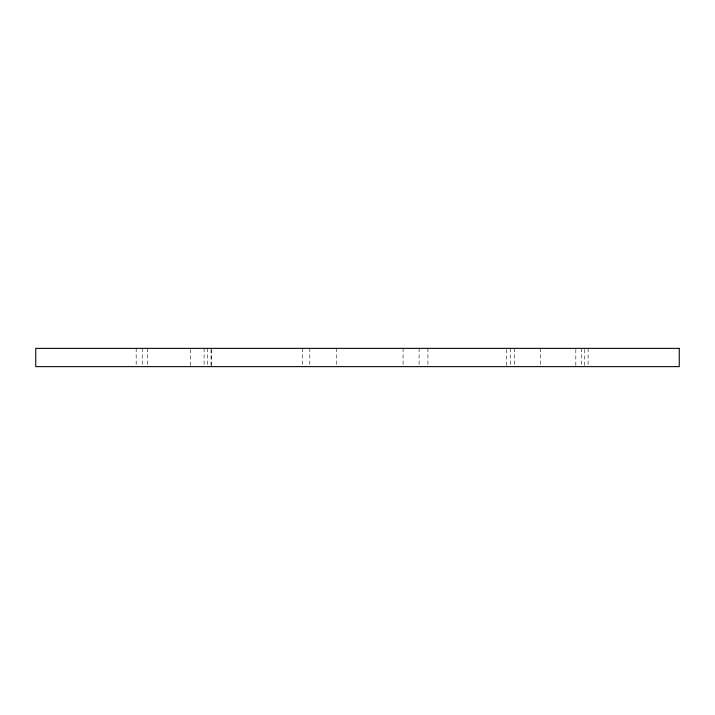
<?xml version="1.0" encoding="UTF-8"?>
<svg xmlns="http://www.w3.org/2000/svg" width="715" height="715" viewBox="0 0 715 715"><rect width="100%" height="100%" fill="white"/><g stroke="black" fill="none" stroke-linecap="round" stroke-linejoin="round"><path stroke-width="0.54" stroke-dasharray="3.58 2.68" d="M588.114 348.366L588.114 365.562M584.343 349.438L584.343 365.562M581.697 348.366L581.697 365.562M575.816 349.438L575.816 365.562M540.656 348.366L540.656 365.562M514.308 348.366L514.308 365.562M510.564 348.366L510.564 365.562M506.292 349.438L506.292 365.562M427.928 348.366L427.928 365.562M419.106 348.366L419.106 365.562M403.063 348.366L403.063 365.562M336.747 348.366L336.747 365.562M309.801 348.366L309.801 365.562M302.517 348.366L302.517 365.562M211.595 349.438L211.595 365.562M211.059 349.438L211.059 365.562M207.314 348.366L207.314 365.562M204.106 348.366L204.106 365.562M190.601 349.438L190.601 365.562M147.451 348.366L147.451 365.562M142.598 348.366L142.598 365.562M136.181 348.366L136.181 365.562"/><path stroke-width="1.07" d="M679.25 348.366L35.75 348.366L35.75 366.634L679.25 366.634L679.25 348.366"/></g></svg>
